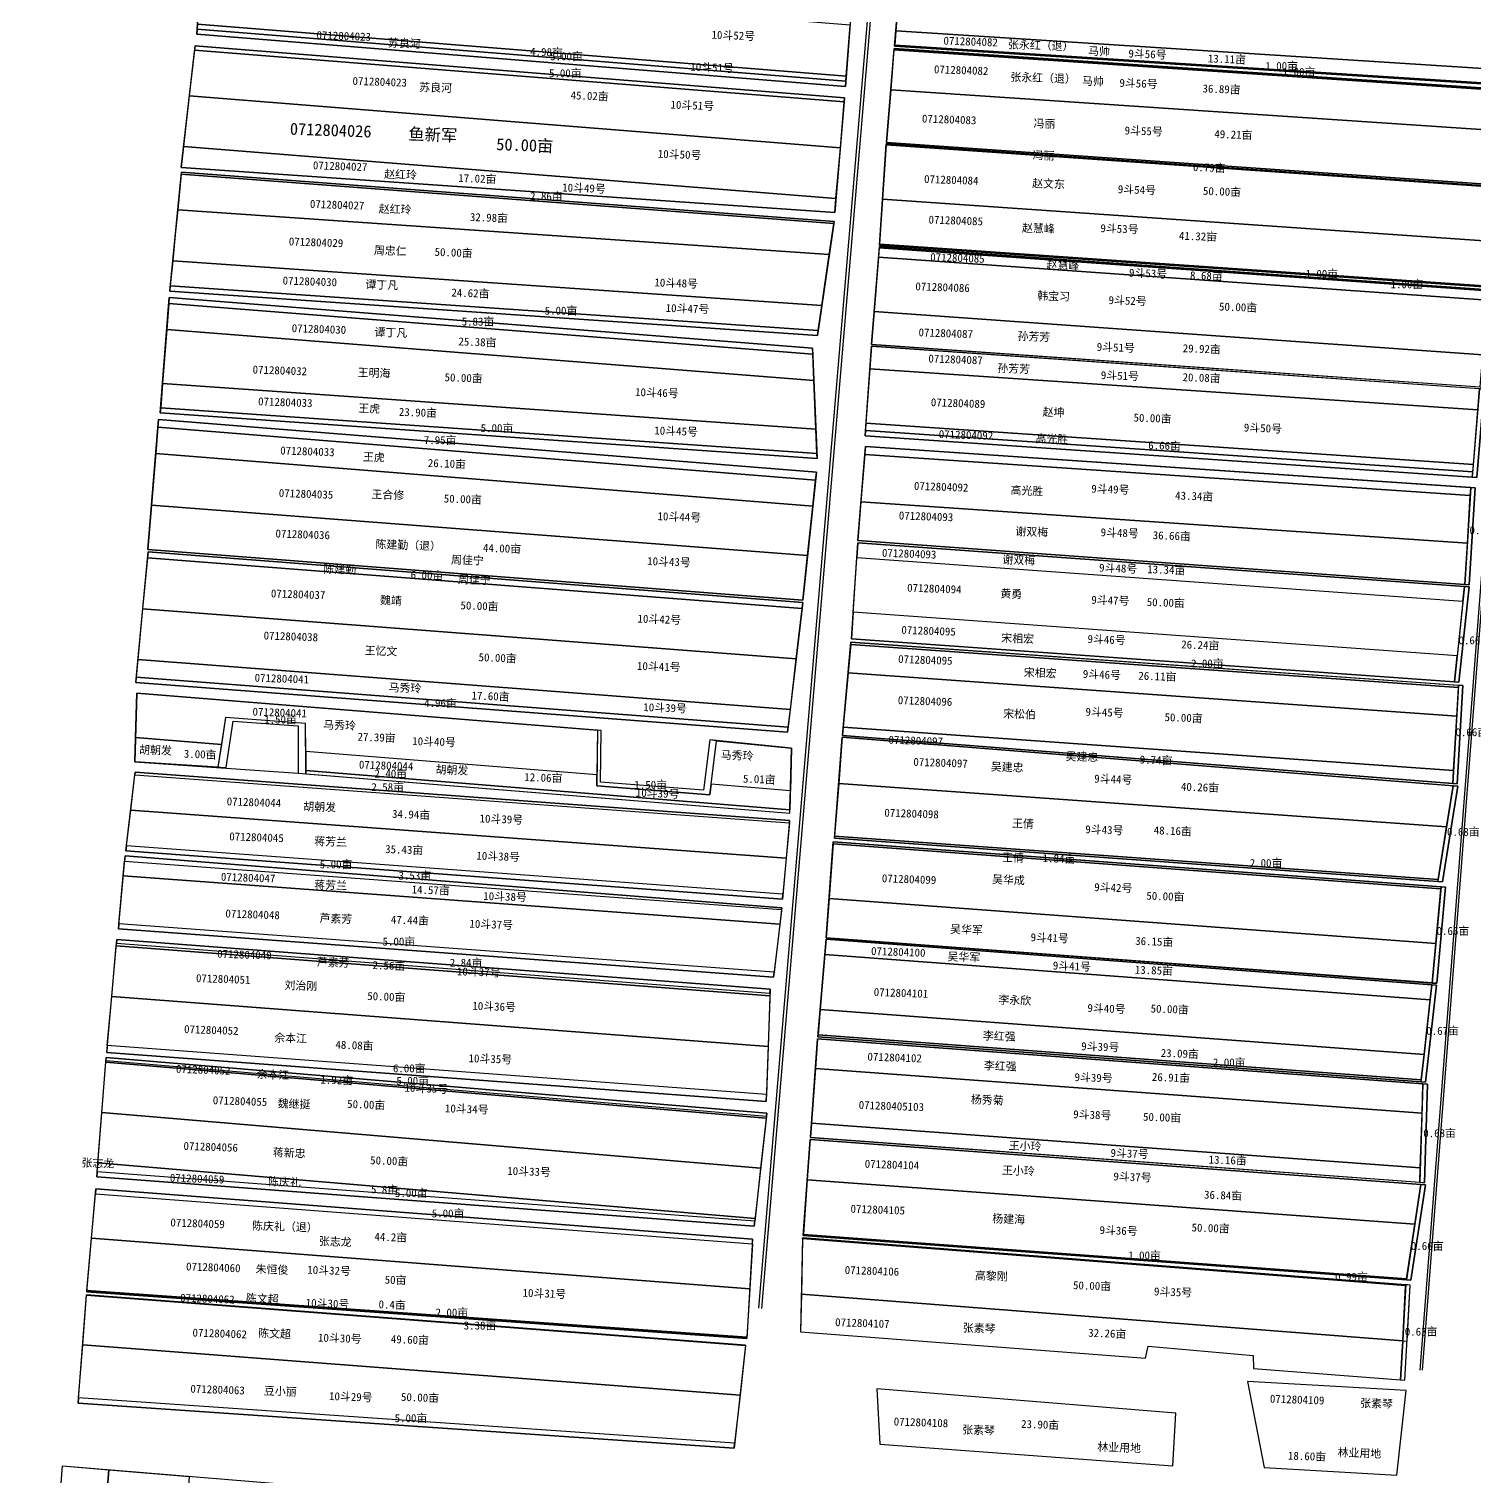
# Model space of a CAD drawing. Extents: x 548008 to 28551814, y 4990738 to 4997387.
# Drawn here: x 549432 to 550877, y 4994065 to 4995512 of the extents above; entities that cross this region are included whole.
import ezdxf
from ezdxf.enums import TextEntityAlignment as Align

# ---------------------------------------------------------------- set-up
doc = ezdxf.new("R2010")
doc.units = 0
doc.header["$LTSCALE"] = 10
for name, color, linetype in [('2019-4-4', 7, 'CONTINUOUS'), ('2021新职工', 3, 'CONTINUOUS'), ('2022年', 3, 'CONTINUOUS'), ('3.23分地', 7, 'CONTINUOUS'), ('出水桩', 5, 'CONTINUOUS'), ('地块名称', 6, 'CONTINUOUS'), ('地籍号', 7, 'CONTINUOUS'), ('开荒地', 6, 'CONTINUOUS'), ('扣减面积', 3, 'CONTINUOUS'), ('权利人', 10, 'CONTINUOUS'), ('林地', 1, 'CONTINUOUS'), ('林带', 3, 'CONTINUOUS'), ('测地框', 1, 'CONTINUOUS'), ('经营地', 5, 'CONTINUOUS'), ('路', 4, 'CONTINUOUS'), ('身份地块', 1, 'CONTINUOUS'), ('身份地面积', 1, 'CONTINUOUS')]:
    doc.layers.add(name, color=color, linetype=linetype)
doc.styles.add('宋体', font='')
doc.styles.get('宋体').set_extended_font_data('SimSun')

msp = doc.modelspace()

# ---------------------------------------------------------------- linework, layer by layer
at = {"layer": '2019-4-4', "color": 3, "linetype": 'Continuous', "flags": 128}
for points in [[(550239.3, 4995342.5), (550243.7, 4995393.3), (549592.8, 4995445.2), (549587, 4995394.5)], [(550876, 4995069.4), (550876.6, 4995076.6), (550269.3, 4995117.9), (550268.8, 4995110.6)], [(550870.6, 4994998.1), (550873.5, 4995045.6), (550268.1, 4995086.8), (550264.3, 4995039.3)]]:
    msp.add_lwpolyline(points, close=True, dxfattribs=at)
at = {"layer": '2021新职工', "color": 1, "linetype": 'Continuous', "flags": 128}
for points in [[(550199.6, 4994882.5), (550205.5, 4994932.7), (549550.9, 4994983.4), (549546.1, 4994932.5)], [(549519.7, 4994595.4), (550173.2, 4994545.6), (550171.4, 4994494.8), (549515.2, 4994544.8)], [(549509.2, 4994479.1), (550169.5, 4994423.3), (550164, 4994373.2), (549505.3, 4994428.9)]]:
    msp.add_lwpolyline(points, close=True, dxfattribs=at)
at = {"layer": '2022年', "color": 4, "linetype": 'Continuous', "flags": 128}
for points in [[(550883.4, 4995154.2), (550886.2, 4995186.5), (550277.6, 4995229.5), (550275, 4995196.6)], [(550881, 4995131.2), (550882.7, 4995152.5), (550274.9, 4995195), (550273.3, 4995172.5)], [(550876.6, 4995076.6), (550881, 4995131.2), (550273.3, 4995172.5), (550269.3, 4995117.9)], [(550857.7, 4994859.3), (550860.4, 4994885.4), (550256.5, 4994929), (550254.7, 4994902.5)], [(550859.9, 4994825.2), (550861.6, 4994853.7), (550254.1, 4994896.9), (550251.5, 4994868.4)]]:
    msp.add_lwpolyline(points, close=True, dxfattribs=at)
at = {"layer": '3.23分地', "color": 1, "linetype": 'Continuous', "flags": 128}
for points in [[(550906.1, 4995456.9), (550907, 4995471.2), (550299.3, 4995510.3), (550298.1, 4995496)], [(550904.2, 4995410.3), (550904.4, 4995450.7), (550297.3, 4995491.4), (550294.2, 4995451.2)], [(550206.1, 4994941.2), (550210.8, 4994985.6), (549555, 4995036.1), (549551.3, 4994991.6)], [(550205.5, 4994932.7), (550206.2, 4994938.8), (549551.5, 4994989.5), (549550.9, 4994983.4)], [(550158.5, 4994323), (550158.2, 4994320.2), (549500.7, 4994369.7), (549501.4, 4994378.5)], [(550155.7, 4994297.4), (550153.1, 4994252.7), (549495, 4994303.1), (549498.9, 4994347.7)]]:
    msp.add_lwpolyline(points, close=True, dxfattribs=at)
at = {"layer": '出水桩', "color": 2, "linetype": 'Continuous', "flags": 128}
for points in [[(550904.4, 4995451.8), (550297.4, 4995492.5), (550297.3, 4995491.4), (550904.4, 4995450.7)], [(550906.1, 4995456.9), (550298.1, 4995496), (550298, 4995494.9), (550906, 4995455.8)], [(549585, 4995369.1), (549584.8, 4995367.1), (550237.1, 4995317.5), (550237.4, 4995319.5)], [(550282.7, 4995294.5), (550282.6, 4995293.4), (550891.5, 4995250.4), (550891.6, 4995251.4)], [(550282.9, 4995297.1), (550282.8, 4995296), (550891.9, 4995253.9), (550892, 4995254.9)], [(550861.7, 4994855.9), (550254.3, 4994899.1), (550254.1, 4994896.9), (550861.6, 4994853.7)], [(550238, 4994705.2), (550237.9, 4994703), (550841.1, 4994659.7), (550841.4, 4994661.9)], [(550824.5, 4994461.6), (550221.5, 4994506.6), (550221.3, 4994504.4), (550824.2, 4994459.4)], [(550206.7, 4994306.9), (550206.6, 4994305.8), (550809.6, 4994261.6), (550809.8, 4994262.7)], [(549490.4, 4994250.6), (549490.3, 4994249.6), (550150.3, 4994202.9), (550150.3, 4994203.9)]]:
    msp.add_lwpolyline(points, close=True, dxfattribs=at)
msp.add_lwpolyline([(550808.9, 4994256.8), (550808.8, 4994255.7), (550205.8, 4994302.6), (550205.9, 4994303.7), (550808.9, 4994256.8)], dxfattribs=at)
at = {"layer": '开荒地', "color": 6, "linetype": 'Continuous', "flags": 128}
for points in [[(550204.7, 4994247.3), (550204, 4994209.6), (550548.7, 4994183.4), (550551.5, 4994195.2), (550656.5, 4994185.9), (550656.9, 4994173), (550803.8, 4994161.5), (550805.9, 4994200.5)], [(550579.1, 4994128.3), (550280.3, 4994152.6), (550283.2, 4994097.4), (550576.2, 4994075.7)]]:
    msp.add_lwpolyline(points, close=True, dxfattribs=at)
at = {"layer": '林带', "color": 3, "linetype": 'Continuous', "flags": 128}
for points in [[(549600.5, 4995511.9), (549600.2, 4995506.8), (550248.7, 4995454.7), (550249.1, 4995459.8)], [(549598.6, 4995495.1), (549598.1, 4995490.9), (550247.6, 4995439.2), (550248, 4995443.4)], [(549573.8, 4995255.2), (549573.3, 4995250.1), (550220.8, 4995205.5), (550221.5, 4995210.6)], [(549572.7, 4995243.6), (549572.2, 4995237.5), (550216.1, 4995186.9), (550215.9, 4995193)], [(549564.2, 4995133.5), (549563.8, 4995128.4), (550220.5, 4995082.6), (550220.2, 4995087.7)], [(549562, 4995121.8), (549561.4, 4995113.9), (550218.9, 4995061.1), (550219.8, 4995069.1)], [(550268.8, 4995110.6), (550268.4, 4995105.2), (550875.5, 4995063.9), (550876, 4995069.4)], [(550268.7, 4995094.8), (550268.1, 4995086.8), (550873.5, 4995045.6), (550874, 4995053.6)], [(549539.7, 4994864), (549539.2, 4994858.9), (550191, 4994809.1), (550191.6, 4994814.1)], [(549636.8, 4994820.2), (549701.5, 4994815.3), (549701.6, 4994768.1), (549709.2, 4994767.5), (549709.2, 4994770.8), (549709.1, 4994817.9), (549629, 4994823.9), (549621.4, 4994774.2), (549629.7, 4994773.7)], [(550119.9, 4994800.6), (550113.1, 4994801.3), (550106.8, 4994751.2), (550004, 4994759.1), (550004.6, 4994810.7), (550000.8, 4994811), (550000.2, 4994755.4), (550113.2, 4994746.6)], [(549538.8, 4994769), (549538.4, 4994766.3), (550192.7, 4994718.3), (550193, 4994720.7)], [(549709.2, 4994770.8), (549709.2, 4994767.5), (550193.1, 4994728.2), (550193.2, 4994731.5)], [(549529.9, 4994695.3), (549529.3, 4994690.3), (550185.7, 4994642.1), (550186.1, 4994647.2)], [(549528.6, 4994685.6), (549528.1, 4994680.2), (550184.9, 4994631.7), (550185.1, 4994633.4)], [(549522.4, 4994617.6), (549521.9, 4994612.5), (550176.8, 4994564.2), (550177.4, 4994569.3)], [(549520.3, 4994601.9), (549519.9, 4994598), (550173.3, 4994548.2), (550173.4, 4994552.1)], [(549510.8, 4994495.8), (549510.2, 4994488.8), (550169.4, 4994439.7), (550169.7, 4994446.8)], [(550170.1, 4994428.2), (549509.6, 4994484), (549509.4, 4994481), (550169.7, 4994425.2)], [(549500.7, 4994369.7), (549500.3, 4994364.7), (550157.6, 4994315.2), (550158.2, 4994320.2)], [(549499.3, 4994352.4), (549498.9, 4994347.7), (550155.7, 4994297.4), (550156, 4994302.2)], [(550813.3, 4994256.4), (550808.9, 4994256.8), (550803.8, 4994161.5), (550808.2, 4994161.1)], [(550809.3, 4994150.9), (550650.9, 4994159.9), (550667.3, 4994073.8), (550800.1, 4994066.2)], [(549482.1, 4994143.5), (549481.7, 4994138.4), (550137.5, 4994093.2), (550138, 4994098.3)]]:
    msp.add_lwpolyline(points, close=True, dxfattribs=at)
at = {"layer": '测地框', "color": 0, "linetype": 'Continuous', "flags": 128}
for points, elevation in [([(550162.2, 4994233.1), (550338.1, 4996317.7)], 281.9), ([(550165.1, 4994232.9), (550341, 4996317.7)], 281.8), ([(550825.8, 4994171.3), (550990.8, 4996300.8)], 0)]:
    msp.add_lwpolyline(points, dxfattribs=dict(at, elevation=elevation))
msp.add_lwpolyline([(550823.5, 4994171.4), (550988.5, 4996300.8)], dxfattribs=at)
for points, elevation in [([(549600.2, 4995506.8), (549607.4, 4995614.7), (550257, 4995562.7), (550248.7, 4995454.7)], 279.9), ([(550298, 4995494.9), (550305.9, 4995591.4), (550916.7, 4995551.4), (550910.6, 4995455.5)], 280.5), ([(549584.6, 4995373.7), (549598.6, 4995495.1), (550248, 4995443.4), (550238.1, 4995328.8)], 280.3), ([(550290, 4995398.7), (550297.4, 4995492.5), (550909, 4995451.5), (550908.4, 4995355.6)], 280.5), ([(550282.8, 4995296), (550289.6, 4995397.2), (550908.2, 4995354.1), (550896.5, 4995253.5)], 280.5), ([(549573.3, 4995250.1), (549585, 4995369.1), (550237.4, 4995319.5), (550220.8, 4995205.5)], 280.2), ([(550275, 4995196.6), (550282.7, 4995294.5), (550896.3, 4995251.1), (550888.1, 4995153.8)], 280.8), ([(549563.8, 4995128.4), (549572.7, 4995243.6), (550215.9, 4995193), (550220.5, 4995082.6)], 280.2), ([(550268.4, 4995105.2), (550274.9, 4995195), (550887.4, 4995152.2), (550880.2, 4995063.6)], 280.8), ([(549551.3, 4994991.6), (549562, 4995121.8), (550219.8, 4995069.1), (550206.1, 4994941.2)], 280.3), ([(550261.2, 4995000.7), (550268.7, 4995094.8), (550878.5, 4995053.3), (550872.5, 4994956.3)], 280.9), ([(549539.2, 4994858.9), (549551.5, 4994989.5), (550206.2, 4994938.8), (550191, 4994809.1)], 280.2), ([(550254.7, 4994902.5), (550261.3, 4994998.4), (550872.3, 4994954.3), (550862.2, 4994859)], 280.8), ([(550245.7, 4994805.8), (550254.3, 4994899.1), (550866.2, 4994855.6), (550860.4, 4994757.5)], 280.9), ([(549540.5, 4994848), (549538.2, 4994779.6), (549629.7, 4994773.7), (549636.8, 4994820.2), (549701.5, 4994815.3), (549701.6, 4994768.1), (550193.1, 4994728.2), (550194.9, 4994793.1), (550113.1, 4994801.3), (550106.8, 4994751.2), (550004, 4994759.1), (550004.6, 4994810.7)], 280.1), ([(550237.9, 4994703), (550245.6, 4994804), (550861, 4994755.2), (550845.7, 4994659.4)], 280.8), ([(549529.3, 4994690.3), (549538.8, 4994769), (550193, 4994720.7), (550185.7, 4994642.1)], 280.2), ([(550229.4, 4994603.4), (550236.6, 4994699.3), (550848.8, 4994654.2), (550839.9, 4994558)], 280.8), ([(549521.9, 4994612.5), (549528.6, 4994685.6), (550185.1, 4994633.4), (550176.8, 4994564.2)], 280.1), ([(549510.2, 4994488.8), (549520.3, 4994601.9), (550173.4, 4994552.1), (550169.4, 4994439.7)], 280.3), ([(550221.3, 4994504.4), (550229.5, 4994602.1), (550839.7, 4994556.2), (550828.8, 4994459.1)], 280.8), ([(550213.9, 4994404), (550220.9, 4994502.5), (550830.8, 4994457.2), (550827.7, 4994358.7)], 280.5), ([(549500.3, 4994364.7), (549509.6, 4994484), (550170.1, 4994428.2), (550157.6, 4994315.2)], 280.4), ([(550206.6, 4994305.8), (550213.4, 4994401.9), (550828.6, 4994356.5), (550814.2, 4994261.2)], 280.4), ([(549490.3, 4994249.6), (549499.3, 4994352.4), (550156, 4994302.2), (550150.3, 4994202.9)], 280.5), ([(550808.2, 4994161.1), (550813.3, 4994256.4), (550205.9, 4994303.7), (550204, 4994209.6), (550548.7, 4994183.4), (550551.5, 4994195.2), (550656.5, 4994185.9), (550656.9, 4994173)], 280.8), ([(549481.7, 4994138.4), (549490.1, 4994246.7), (550149, 4994196.2), (550137.5, 4994093.2)], 280.6), ([(550800.1, 4994066.2), (550809.3, 4994150.9), (550650.9, 4994159.9), (550667.3, 4994073.8)], 281.2), ([(550576.2, 4994075.7), (550579.1, 4994128.3), (550280.3, 4994152.6), (550283.2, 4994097.4)], 281.1), ([(549735.2, 4993659.3), (549705.6, 4993651.7), (549659.9, 4993659.7), (549659.3, 4993675.4), (549616.9, 4993680.4), (549605.4, 4993663.5), (549530.2, 4993666.1), (549432.5, 4993637.3), (549465.9, 4994075.5), (549765.6, 4994051.1)], 280.9)]:
    msp.add_lwpolyline(points, close=True, dxfattribs=dict(at, elevation=elevation))
at = {"layer": '测地框', "color": 2, "linetype": 'Continuous', "flags": 128}
msp.add_lwpolyline([(550149, 4994196.2), (549490.1, 4994246.7), (549490.1, 4994246.4), (550149, 4994195.9)], close=True, dxfattribs=at)
at = {"layer": '经营地', "color": 5, "linetype": 'Continuous', "elevation": 280.9, "flags": 128}
msp.add_lwpolyline([(549465.9, 4994075.5), (549512.4, 4994071.7), (549479.8, 4993651.2), (549432.5, 4993637.3)], close=True, dxfattribs=at)
at = {"layer": '路', "color": 4, "linetype": 'Continuous', "flags": 128}
for points in [[(550887.4, 4995152.2), (550882.7, 4995152.5), (550875.5, 4995063.9), (550880.2, 4995063.6)], [(550878.5, 4995053.3), (550874, 4995053.6), (550868, 4994956.6), (550872.5, 4994956.3)], [(550872.3, 4994954.3), (550867.8, 4994954.6), (550857.7, 4994859.3), (550862.2, 4994859)], [(550866.2, 4994855.6), (550861.7, 4994855.9), (550855.9, 4994757.9), (550860.4, 4994757.5)], [(550861, 4994755.2), (550856.3, 4994755.6), (550841.1, 4994659.7), (550845.7, 4994659.4)], [(550848.8, 4994654.2), (550844.3, 4994654.5), (550835.3, 4994558.3), (550839.9, 4994558)], [(550839.7, 4994556.2), (550835.1, 4994556.5), (550833.5, 4994542), (550827.4, 4994487.3), (550824.5, 4994461.6), (550824.2, 4994459.4), (550828.8, 4994459.1)], [(550830.8, 4994457.2), (550826.2, 4994457.5), (550823.1, 4994359.1), (550827.7, 4994358.7)], [(550828.6, 4994356.5), (550824, 4994356.9), (550809.6, 4994261.6), (550814.2, 4994261.2)], [(550813.3, 4994256.4), (550808.9, 4994256.8), (550808.8, 4994255.7), (550805.9, 4994200.5), (550803.8, 4994161.5), (550808.2, 4994161.1)], [(550813.3, 4994256.4), (550808.9, 4994256.8), (550808.8, 4994255.7), (550805.9, 4994200.5), (550810.3, 4994200.2)]]:
    msp.add_lwpolyline(points, close=True, dxfattribs=at)
at = {"layer": '身份地块', "color": 1, "linetype": 'Continuous', "flags": 128}
for points in [[(550249.4, 4995464.9), (550253.4, 4995516), (549604.3, 4995568.1), (549603.7, 4995559.4), (549600.9, 4995517)], [(550907, 4995471.2), (550910.5, 4995525.5), (550303.8, 4995565.3), (550299.3, 4995510.3)], [(550249.1, 4995459.8), (550249.4, 4995464.9), (549600.9, 4995517), (549600.5, 4995511.9)], [(550243.7, 4995393.3), (550247.6, 4995439.2), (549598.1, 4995490.9), (549592.8, 4995445.2)], [(550903.8, 4995355.9), (550904.2, 4995410.3), (550294.2, 4995451.2), (550290, 4995398.7)], [(550238.1, 4995328.8), (550239.3, 4995342.5), (549587, 4995394.5), (549584.6, 4995373.7)], [(550897.2, 4995299.7), (550903.5, 4995353.6), (550289.5, 4995396.3), (550285.9, 4995342)], [(550903.5, 4995353.6), (550903.6, 4995354.4), (550289.6, 4995397.2), (550289.5, 4995396.3)], [(550232.6, 4995286.5), (550237.1, 4995317.5), (549584.8, 4995367.1), (549581.3, 4995331.3)], [(550225.2, 4995235.7), (550232.6, 4995286.5), (549581.3, 4995331.3), (549579.1, 4995309.7), (549578.8, 4995306.2), (549576.3, 4995280.4)], [(550892, 4995254.9), (550897.2, 4995299.7), (550285.9, 4995342), (550282.9, 4995297.1)], [(550890.7, 4995240.9), (550891.5, 4995250.4), (550282.6, 4995293.4), (550281.9, 4995283.9)], [(550221.5, 4995210.6), (550225.2, 4995235.7), (549576.3, 4995280.4), (549573.8, 4995255.2)], [(550886.2, 4995186.5), (550890.7, 4995240.9), (550281.9, 4995283.9), (550277.6, 4995229.5)], [(550217.2, 4995160.6), (550216.1, 4995186.9), (549572.2, 4995237.5), (549570.2, 4995211.5)], [(550219.2, 4995112.1), (550217.2, 4995160.6), (549570.2, 4995211.5), (549566, 4995157.7)], [(550220.2, 4995087.7), (550219.2, 4995112.1), (549566, 4995157.7), (549564.2, 4995133.5)], [(550216.1, 4995034.9), (550218.9, 4995061.1), (549561.4, 4995113.9), (549559.2, 4995087.6)], [(550210.8, 4994985.6), (550216.1, 4995034.9), (549559.2, 4995087.6), (549555, 4995036.1)], [(550868, 4994956.6), (550870.6, 4994998.1), (550264.3, 4995039.3), (550261.2, 4995000.7)], [(550866.2, 4994940.1), (550867.8, 4994954.6), (550261.3, 4994998.4), (550260.3, 4994983.8)], [(550260.3, 4994983.8), (550866.2, 4994940.1), (550860.4, 4994885.4), (550256.5, 4994929)], [(550193.7, 4994831.9), (550199.6, 4994882.5), (549546.1, 4994932.5), (549541.4, 4994881.8)], [(550191.6, 4994814.1), (550193.7, 4994831.9), (549541.4, 4994881.8), (549539.7, 4994864)], [(550856.7, 4994770.7), (550859.9, 4994825.2), (550251.5, 4994868.4), (550246.5, 4994814.1)], [(550855.9, 4994757.9), (550856.7, 4994770.7), (550246.5, 4994814.1), (550245.7, 4994805.8)], [(549539, 4994803.8), (549624.9, 4994796.8), (549621.4, 4994774.2), (549538.2, 4994779.6)], [(550119.9, 4994800.6), (550194.9, 4994793.1), (550193.7, 4994750.6), (550114.5, 4994757)], [(550849.7, 4994714.4), (550856.3, 4994755.6), (550245.6, 4994804), (550242.1, 4994757.9)], [(550193.7, 4994750.6), (550114.5, 4994757), (550113.2, 4994746.6), (550000.2, 4994755.4), (550000.3, 4994766.3), (549709.2, 4994789.9), (549709.2, 4994770.8), (550193.2, 4994731.5)], [(549538.4, 4994766.3), (550192.7, 4994718.3), (550189.5, 4994683), (549534.2, 4994731)], [(550841.4, 4994661.9), (550849.7, 4994714.4), (550242.1, 4994757.9), (550238, 4994705.2)], [(549534.2, 4994731), (550189.5, 4994683), (550186.1, 4994647.2), (549529.9, 4994695.3)], [(550839, 4994597.8), (550844.1, 4994652.5), (550236.5, 4994697.3), (550232.4, 4994642.9)], [(550844.1, 4994652.5), (550844.3, 4994654.5), (550236.6, 4994699.3), (550236.5, 4994697.3)], [(549528.1, 4994680.2), (550184.9, 4994631.7), (550183.2, 4994617.1), (549526.8, 4994665.5)], [(549526.8, 4994665.5), (550183.2, 4994617.1), (550177.4, 4994569.3), (549522.4, 4994617.6)], [(550835.3, 4994558.3), (550839, 4994597.8), (550232.4, 4994642.9), (550229.4, 4994603.4)], [(549519.9, 4994598), (550173.3, 4994548.2), (550173.2, 4994545.6), (549519.7, 4994595.4)], [(550833.4, 4994541.4), (550835.1, 4994556.5), (550229.5, 4994602.1), (550228.2, 4994586.9)], [(550827.3, 4994486.9), (550833.4, 4994541.4), (550228.2, 4994586.9), (550223.6, 4994531.9)], [(549515.2, 4994544.8), (550171.4, 4994494.8), (550169.7, 4994446.8), (549510.8, 4994495.8)], [(550824.5, 4994461.6), (550827.3, 4994486.9), (550223.6, 4994531.9), (550221.5, 4994506.6)], [(550825.3, 4994428.2), (550826.2, 4994457.5), (550220.9, 4994502.5), (550218.8, 4994472.9)], [(549509.4, 4994481), (550169.7, 4994425.2), (550169.5, 4994423.3), (549509.2, 4994479.1)], [(550823.5, 4994373.4), (550825.3, 4994428.2), (550218.8, 4994472.9), (550215, 4994418.3)], [(550164, 4994373.2), (550158.5, 4994323), (549501.4, 4994378.5), (549505.3, 4994428.9)], [(550823.1, 4994359.1), (550823.5, 4994373.4), (550215, 4994418.3), (550213.9, 4994404)], [(550818, 4994317.1), (550824, 4994356.9), (550213.4, 4994401.9), (550210.6, 4994361.7), (550210.6, 4994361.7)], [(550210.6, 4994361.7), (550206.7, 4994306.9), (550809.8, 4994262.7), (550818, 4994317.1)], [(550809.8, 4994262.7), (550818, 4994317.1), (550210.6, 4994361.7), (550206.7, 4994306.9)], [(550153.1, 4994252.7), (550150.3, 4994204.3), (549490.4, 4994251), (549495, 4994303.1)], [(550808.8, 4994255.7), (550205.8, 4994302.6), (550204.7, 4994247.3), (550805.9, 4994200.5)], [(550149, 4994195.9), (550143.4, 4994146.1), (549486.2, 4994196.5), (549490.1, 4994246.4)], [(549490.4, 4994251), (550150.3, 4994204.3), (550150.3, 4994203.9), (549490.4, 4994250.6)], [(550143.4, 4994146.1), (550138, 4994098.3), (549482.1, 4994143.5), (549486.2, 4994196.5)], [(549512.4, 4994071.7), (549592.7, 4994065.1), (549563.8, 4993664.9), (549530.2, 4993666.1), (549479.8, 4993651.2)]]:
    msp.add_lwpolyline(points, close=True, dxfattribs=at)
at = {"layer": '身份地块', "color": 1, "linetype": 'Continuous', "elevation": 280.1, "flags": 128}
for points in [[(549540.5, 4994848), (550000.8, 4994811), (550000.2, 4994755.4), (550113.2, 4994746.6), (550119.9, 4994800.6), (550194.9, 4994793.1), (550193.2, 4994731.5), (549709.2, 4994770.8), (549709.1, 4994817.9), (549629, 4994823.9), (549621.4, 4994774.2), (549538.2, 4994779.6)], [(549540.5, 4994848), (550000.8, 4994811), (550000.3, 4994766.3), (549709.2, 4994789.9), (549709.1, 4994817.9), (549629, 4994823.9), (549624.9, 4994796.8), (549539, 4994803.8)]]:
    msp.add_lwpolyline(points, close=True, dxfattribs=at)
at = {"layer": '身份地块', "color": 1, "linetype": 'Continuous', "flags": 128}
for points in [[(550193.2, 4994731.5), (549709.2, 4994770.8), (549709.1, 4994817.9), (549629, 4994823.9), (549621.4, 4994774.2), (549538.2, 4994779.6)], [(549709.2, 4994785.9), (549709.2, 4994770.8), (550193.2, 4994731.5), (550193.6, 4994746.5)], [(549538.2, 4994779.6), (549701.6, 4994768.1)], [(550193.2, 4994731.5), (549709.2, 4994770.8)]]:
    msp.add_lwpolyline(points, dxfattribs=at)

# ---------------------------------------------------------------- texts
at = {"layer": '2019-4-4', "color": 3, "linetype": 'Continuous', "style": '宋体'}
for s, height, p in [('0712804026', 12, (549734.2, 4995410.9)), ('鱼新军', 12, (549836.3, 4995406.7)), ('10斗50号', 8, (550083, 4995386.9)), ('0712804092', 8, (550369.3, 4995106.2)), ('高光胜', 8, (550455.2, 4995102.6)), ('0712804092', 8, (550344.5, 4995054.4)), ('9斗49号', 8, (550513.7, 4995052.2)), ('高光胜', 8, (550430.3, 4995050.8))]:
    msp.add_text(s, height=height, rotation=358, dxfattribs=at).set_placement(p, align=Align.MIDDLE)
for s, height, p in [('50.00亩', 12, (549899.5, 4995391)), ('6.66亩', 8, (550551.4, 4995092.1)), ('43.34亩', 8, (550578.3, 4995041.8))]:
    msp.add_text(s, height=height, rotation=358, dxfattribs=at).set_placement(p)
at = {"layer": '2021新职工', "color": 1, "linetype": 'Continuous', "style": '宋体'}
for s, p in [('魏靖', (549794.4, 4994941.1)), ('刘治刚', (549704.3, 4994555.9)), ('魏继挺', (549697.5, 4994437.7))]:
    msp.add_text(s, height=8, rotation=358, dxfattribs=at).set_placement(p, align=Align.MIDDLE)
for p in [(549863.8, 4994932), (549770.6, 4994541.4), (549750.5, 4994433.5)]:
    msp.add_text('50.00亩', height=8, rotation=358, dxfattribs=at).set_placement(p)
at = {"layer": '2022年', "color": 4, "linetype": 'Continuous', "style": '宋体'}
for s, p in [('孙芳芳', (550437.2, 4995204.8)), ('孙芳芳', (550417, 4995172.8)), ('赵坤', (550456.9, 4995129.3)), ('宋相宏', (550421, 4994903.1)), ('宋相宏', (550443.5, 4994868.7))]:
    msp.add_text(s, height=8, rotation=358, dxfattribs=at).set_placement(p, align=Align.MIDDLE)
msp.add_text('50.00亩', height=8, rotation=358, dxfattribs=at).set_placement((550536.7, 4995119.7))
at = {"layer": '3.23分地', "color": 1, "linetype": 'Continuous', "style": '宋体'}
for s, p in [('马帅', (550502.4, 4995490)), ('马帅', (550496.2, 4995460.2)), ('周佳宁', (549870.9, 4994981.3)), ('周佳宁', (549877.9, 4994961.6)), ('张志龙', (549501.4, 4994378.5)), ('张志龙', (549738.8, 4994300))]:
    msp.add_text(s, height=8, rotation=358, dxfattribs=at).set_placement(p, align=Align.MIDDLE)
at = {"layer": '地块名称', "color": 1, "linetype": 'Continuous', "style": '宋体'}
for s, p in [('10斗52号', (550136.7, 4995505.9)), ('9斗56号', (550550.8, 4995487.2)), ('10斗51号', (550115.5, 4995473.9)), ('9斗56号', (550541.8, 4995457.9)), ('10斗51号', (550095.7, 4995436)), ('9斗55号', (550547, 4995410.3)), ('10斗49号', (549987.4, 4995353.2)), ('9斗54号', (550540.2, 4995351.6)), ('9斗53号', (550522.8, 4995312.6)), ('9斗53号', (550551.4, 4995268.1)), ('10斗48号', (550079.6, 4995258.3)), ('9斗52号', (550530.9, 4995240.7)), ('10斗47号', (550090.9, 4995232.8)), ('9斗51号', (550519.1, 4995194)), ('9斗51号', (550523.2, 4995165.7)), ('10斗46号', (550060.3, 4995148.7)), ('10斗45号', (550079.5, 4995110.3)), ('9斗50号', (550666.2, 4995113.3)), ('10斗44号', (550082.7, 4995024.6)), ('9斗48号', (550523, 4995008.6)), ('10斗43号', (550072.4, 4994979.7)), ('9斗48号', (550521.5, 4994973.2)), ('9斗47号', (550513.7, 4994941.1)), ('10斗42号', (550062.7, 4994922.2)), ('9斗46号', (550509.9, 4994901.9)), ('10斗41号', (550062.2, 4994874.9)), ('9斗46号', (550505.2, 4994867)), ('10斗39号', (550068.5, 4994833.7)), ('9斗45号', (550507.9, 4994829.2)), ('10斗40号', (549837.5, 4994799.8)), ('9斗44号', (550516.6, 4994762.3)), ('10斗39号', (550061.1, 4994748.2, -280.1)), ('10斗39号', (549904.8, 4994722.4)), ('9斗43号', (550507.7, 4994711.7)), ('10斗38号', (549901.6, 4994685.2)), ('9斗42号', (550516.6, 4994653.8)), ('10斗38号', (549908.5, 4994644.9)), ('10斗37号', (549894.7, 4994617.2)), ('9斗41号', (550453, 4994603.7)), ('9斗41号', (550475.2, 4994575.4)), ('10斗37号', (549882.2, 4994569.6)), ('10斗36号', (549897.6, 4994535.1)), ('9斗40号', (550509.8, 4994533)), ('9斗39号', (550503.6, 4994494.8)), ('10斗35号', (549893.8, 4994482.7)), ('9斗39号', (550496.9, 4994463.9)), ('10斗35号', (549829.8, 4994453.2)), ('10斗34号', (549870.2, 4994432.6)), ('9斗38号', (550495.6, 4994426.8)), ('9斗37号', (550532.9, 4994388.1)), ('10斗33号', (549932.5, 4994370.1)), ('9斗37号', (550535.8, 4994364.6)), ('9斗36号', (550521.9, 4994311)), ('10斗32号', (549732.6, 4994271.2)), ('10斗31号', (549947.8, 4994248.2)), ('9斗35号', (550576.4, 4994249.6)), ('10斗30号', (549731, 4994238.2)), ('10斗30号', (549743.3, 4994203.4)), ('10斗29号', (549754.3, 4994144.9))]:
    msp.add_text(s, height=8, rotation=358, dxfattribs=at).set_placement(p, align=Align.MIDDLE)
at = {"layer": '地籍号', "color": 1, "linetype": 'Continuous', "style": '宋体'}
for s, p in [('0712804023', (549747.2, 4995505.1)), ('0712804082', (550374, 4995499.5)), ('0712804023', (549783.2, 4995459.3)), ('0712804082', (550364.5, 4995470.9)), ('0712804083', (550352.5, 4995421.6)), ('0712804027', (549743.6, 4995374.9)), ('0712804084', (550354.6, 4995361.2)), ('0712804027', (549740.6, 4995336.3)), ('0712804085', (550359.1, 4995320.6)), ('0712804029', (549719.5, 4995298.8)), ('0712804085', (550360.8, 4995283.2)), ('0712804030', (549713.3, 4995259.7, 280.2)), ('0712804086', (550345.9, 4995253.9)), ('0712804030', (549722.4, 4995212.1, 280.2)), ('0712804087', (550349.1, 4995207.9)), ('0712804087', (550358.9, 4995181.7)), ('0712804032', (549683.3, 4995170.7, 280.3)), ('0712804033', (549688.8, 4995138.9)), ('0712804089', (550361.4, 4995138)), ('0712804033', (549710.9, 4995089.8)), ('0712804035', (549709.5, 4995047.3)), ('0712804093', (550329.4, 4995024.8)), ('0712804036', (549706.2, 4995006.8)), ('0712804093', (550312.5, 4994987.5)), ('0712804094', (550337.7, 4994952.6)), ('0712804037', (549701.6, 4994946.9)), ('0712804095', (550331.9, 4994910.4)), ('0712804038', (549694.3, 4994904.8)), ('0712804095', (550328.7, 4994881.3)), ('0712804041', (549685.3, 4994862.6)), ('0712804096', (550328.4, 4994840.2)), ('0712804041', (549683.2, 4994828.7)), ('0712804097', (550319.1, 4994800.6)), ('0712804097', (550343.9, 4994778.5)), ('0712804044', (549789.6, 4994775.7)), ('0712804044', (549657.4, 4994739)), ('0712804098', (550314.9, 4994727.7)), ('0712804045', (549660, 4994704)), ('0712804047', (549651.6, 4994663.6, 280.1)), ('0712804099', (550312.4, 4994662.1)), ('0712804048', (549656.1, 4994626.9)), ('0712804100', (550301.6, 4994589.4)), ('0712804049', (549647.9, 4994586.7)), ('0712804051', (549626.7, 4994562.3)), ('0712804101', (550304.3, 4994548.4)), ('0712804052', (549614.8, 4994511.3)), ('0712804102', (550298, 4994483.8)), ('0712804052', (549606.7, 4994471.5)), ('0712804055', (549643.5, 4994440.2)), ('071280405103', (550294.7, 4994435.3)), ('0712804056', (549614.2, 4994394.5)), ('0712804104', (550295.3, 4994376.7)), ('0712804059', (549600.6, 4994362.7)), ('0712804105', (550281.1, 4994331.7)), ('0712804059', (549601.1, 4994318)), ('0712804060', (549616.8, 4994274)), ('0712804106', (550275.3, 4994270.5)), ('0712804062', (549610.9, 4994242.7)), ('0712804107', (550265.7, 4994218.3)), ('0712804062', (549623.2, 4994207.9)), ('0712804063', (549621.1, 4994151.8)), ('0712804109', (550700.4, 4994141.8)), ('0712804108', (550324.3, 4994119))]:
    msp.add_text(s, height=8, rotation=358, dxfattribs=at).set_placement(p, align=Align.MIDDLE)
at = {"layer": '开荒地', "color": 6, "linetype": 'Continuous', "style": '宋体'}
for s, p in [('32.26亩', (550491.4, 4994204.7)), ('23.90亩', (550424.3, 4994113.6))]:
    msp.add_text(s, height=8, rotation=358, dxfattribs=at).set_placement(p)
at = {"layer": '扣减面积', "color": 3, "linetype": 'Continuous', "style": '宋体'}
for s, p in [('5.00亩', (549953.6, 4995480.8)), ('1.00亩', (550668.6, 4995471.1, 280.5)), ('5.00亩', (549952.4, 4995463.9)), ('1.00亩', (550686, 4995465.3, 280.5)), ('2.86亩', (549933.5, 4995340.9)), ('1.00亩', (550708.7, 4995263.3)), ('1.00亩', (550793.8, 4995252.9, 280.5)), ('5.00亩', (549948.1, 4995226.5)), ('5.83亩', (549865.1, 4995215.6)), ('5.00亩', (549884.1, 4995109.1)), ('7.95亩', (549827.3, 4995097.1)), ('0.66亩', (550872.7, 4995007)), ('0.66亩', (550861.7, 4994897)), ('2.00亩', (550594.3, 4994873.8)), ('4.96亩', (549827.6, 4994834.2)), ('1.50亩', (549667.7, 4994817.8, 280.1)), ('0.66亩', (550858.7, 4994805.1)), ('2.40亩', (549777.9, 4994763.7)), ('2.58亩', (549774.8, 4994750.2)), ('1.50亩', (550037.8, 4994752.5)), ('0.68亩', (550850.2, 4994705.5)), ('5.00亩', (549723.2, 4994673)), ('2.00亩', (550653, 4994674.3)), ('3.53亩', (549802, 4994661.6)), ('0.66亩', (550839.8, 4994606.4)), ('5.00亩', (549786, 4994595.8)), ('2.84亩', (549853.2, 4994574.6)), ('0.67亩', (550829.5, 4994506.5, 280.8)), ('6.00亩', (549796.4, 4994469)), ('2.00亩', (550616.2, 4994474.9, 280.8)), ('5.00亩', (549799.8, 4994456.6)), ('0.68亩', (550826.5, 4994404.2)), ('5.00亩', (549798.4, 4994344.3)), ('5.00亩', (549835.2, 4994324)), ('1.00亩', (550531.5, 4994282)), ('0.66亩', (550814.1, 4994291.4)), ('0.99亩', (550738.4, 4994260.6, 280.8)), ('2.00亩', (549839, 4994224.9, 280.5)), ('3.38亩', (549867.1, 4994211.9)), ('0.63亩', (550808, 4994205.8)), ('5.00亩', (549798.1, 4994119.3))]:
    msp.add_text(s, height=8, dxfattribs=at).set_placement(p)
at = {"layer": '权利人', "color": 1, "linetype": 'Continuous', "style": '宋体'}
for s, p in [('苏良河', (549807.8, 4995498.1)), ('张永红（退）', (550444.1, 4995495.9)), ('张永红（退）', (550446.4, 4995463.4)), ('苏良河', (549839.1, 4995453.8)), ('冯丽', (550447.8, 4995417.5)), ('冯丽', (550446.9, 4995385.7)), ('赵红玲', (549804, 4995366.9)), ('赵文东', (550451.9, 4995357.6)), ('赵红玲', (549798.6, 4995332.2)), ('赵慧峰', (550441.7, 4995313)), ('周忠仁', (549793.8, 4995290.6)), ('赵慧峰', (550466.2, 4995276.1)), ('谭丁凡', (549785.2, 4995256.4)), ('韩宝习', (550457, 4995245.3)), ('谭丁凡', (549794.3, 4995208.7)), ('王明海', (549777.5, 4995168.5)), ('王虎', (549772.7, 4995133)), ('王虎', (549777.3, 4995084.3)), ('王合修', (549791.3, 4995046.7)), ('谢双梅', (550435.1, 4995009.7)), ('陈建勤（退）', (549811.7, 4994996.3)), ('谢双梅', (550422.1, 4994981.5)), ('陈建勤', (549743.3, 4994972.3)), ('黄勇', (550414.6, 4994947.7)), ('王忆文', (549784.5, 4994890.6)), ('马秀玲', (549808.5, 4994853.6)), ('宋松伯', (550422.9, 4994827.5)), ('马秀玲', (549743.1, 4994816.3)), ('胡朝发', (549559, 4994791.4)), ('马秀玲', (550140.5, 4994786.1)), ('吴建忠', (550485.3, 4994784.8)), ('胡朝发', (549855.4, 4994771.5)), ('吴建忠', (550410.5, 4994774.4)), ('胡朝发', (549723.2, 4994734.7)), ('王倩', (550426.3, 4994718)), ('蒋芳兰', (549734.1, 4994699.9)), ('王倩', (550416.4, 4994683.9)), ('吴华成', (550411.8, 4994661.7)), ('蒋芳兰', (549734.1, 4994656.5)), ('芦素芳', (549739.3, 4994622.9)), ('吴华军', (550369.8, 4994612)), ('芦素芳', (549736.7, 4994579.2)), ('吴华军', (550367.2, 4994584.6)), ('李永欣', (550418.1, 4994541.4)), ('佘本江', (549694.1, 4994503.5)), ('李红强', (550402.6, 4994505.4)), ('李红强', (550403.6, 4994475.5)), ('佘本江', (549676.5, 4994467)), ('杨秀菊', (550390.6, 4994441.7)), ('蒋新忠', (549692.7, 4994388.8)), ('王小玲', (550428.4, 4994395.6)), ('张志龙', (549501.4, 4994378.5)), ('陈庆礼', (549688, 4994359.8)), ('王小玲', (550421.7, 4994370.9)), ('陈庆礼（退）', (549688.4, 4994315)), ('杨建海 ', (550414.7, 4994322.5)), ('朱恒俊', (549675.5, 4994272.2)), ('高黎刚', (550394.6, 4994265.7)), ('陈文超', (549665.8, 4994242.9)), ('张素琴', (550382.5, 4994213.4)), ('陈文超', (549678.1, 4994208.1)), ('豆小丽', (549683.8, 4994150.3)), ('张素琴', (550779.8, 4994138.2)), ('张素琴', (550381.9, 4994111.6))]:
    msp.add_text(s, height=8, rotation=358, dxfattribs=at).set_placement(p, align=Align.MIDDLE)
at = {"layer": '林地', "color": 3, "linetype": 'Continuous', "style": '宋体'}
for p in [(550500.5, 4994090.7), (550740.7, 4994085.2)]:
    msp.add_text('林业用地', height=8, rotation=358, dxfattribs=at).set_placement(p)
at = {"layer": '林带', "color": 3, "linetype": 'Continuous', "style": '宋体'}
msp.add_text('18.60亩', height=8, rotation=358, dxfattribs=at).set_placement((550691.1, 4994081.9))
at = {"layer": '身份地面积', "color": 1, "linetype": 'Continuous', "style": '宋体'}
for s, p in [('4.98亩', (549933.5, 4995485.6)), ('13.11亩', (550611, 4995478.7)), ('45.02亩', (549973.9, 4995441.9)), ('36.89亩', (550605.7, 4995448.7)), ('49.21亩', (550617.5, 4995403.2)), ('0.79亩', (550596.1, 4995370.1)), ('17.02亩', (549861.6, 4995359.2)), ('50.00亩', (550606.1, 4995346.3)), ('32.98亩', (549873.2, 4995320.2)), ('41.32亩', (550582.1, 4995301.5)), ('50.00亩', (549837.9, 4995285.3)), ('8.68亩', (550593.2, 4995261.9)), ('24.62亩', (549854.7, 4995244.7)), ('50.00亩', (550622.2, 4995230.7)), ('25.38亩', (549861.7, 4995195.8)), ('29.92亩', (550585.9, 4995189)), ('50.00亩', (549847.9, 4995160)), ('20.08亩', (550585.7, 4995160.1)), ('23.90亩', (549802.2, 4995125.4)), ('26.10亩', (549831.2, 4995074.3)), ('50.00亩', (549847.1, 4995038.8)), ('36.66亩', (550555.9, 4995002.1)), ('44.00亩', (549886.3, 4994989.5)), ('6.00亩', (549814, 4994962.6)), ('13.34亩', (550550.4, 4994968.1)), ('50.00亩', (550549.9, 4994935.3)), ('26.24亩', (550584.4, 4994892.9)), ('50.00亩', (549881.9, 4994880.1)), ('26.11亩', (550541.5, 4994861.6)), ('17.60亩', (549874.8, 4994841.8)), ('50.00亩', (550567.7, 4994820.2)), ('27.39亩', (549760.9, 4994800.6)), ('3.00亩', (549587.2, 4994783.6)), ('9.74亩', (550542.9, 4994777.8)), ('12.06亩', (549927.6, 4994760.3)), ('5.01亩', (550146.2, 4994758.7)), ('40.26亩', (550584.1, 4994750.7)), ('34.94亩', (549795.4, 4994723.5)), ('48.16亩', (550556.9, 4994707.1)), ('35.43亩', (549788.5, 4994688.3)), ('1.84亩', (550445.8, 4994679.3)), ('14.57亩', (549815, 4994647.9)), ('50.00亩', (550549.5, 4994641.7)), ('47.44亩', (549794.2, 4994617.8)), ('36.15亩', (550538.4, 4994596.5)), ('2.56亩', (549775.9, 4994572.3)), ('2.56亩', (549775.9, 4994572.3)), ('2.56亩', (549775.9, 4994572.3)), ('13.85亩', (550538, 4994567.7)), ('50.00亩', (550553.8, 4994528.9)), ('48.08亩', (549738.8, 4994492.8)), ('23.09亩', (550563.9, 4994484.5)), ('1.92亩', (549723.8, 4994457.8)), ('26.91亩', (550555.1, 4994460.5)), ('50.00亩', (550546.2, 4994420.7)), ('50.00亩', (549773.5, 4994377.2)), ('13.16亩', (550611.8, 4994377.9)), ('5.8亩', (549774.3, 4994348.2)), ('36.84亩', (550607.2, 4994342.8)), ('44.2亩', (549777.8, 4994300.8)), ('44.2亩', (549777.8, 4994300.8)), ('50.00亩', (550594.7, 4994310)), ('50亩', (549788, 4994257.8)), ('50.00亩', (550476.2, 4994252.3)), ('0.4亩', (549781.9, 4994233.2)), ('49.60亩', (549794.2, 4994198.4)), ('50.00亩', (549804.3, 4994140.6))]:
    msp.add_text(s, height=8, rotation=358, dxfattribs=at).set_placement(p)

doc.saveas('drawing.dxf')
